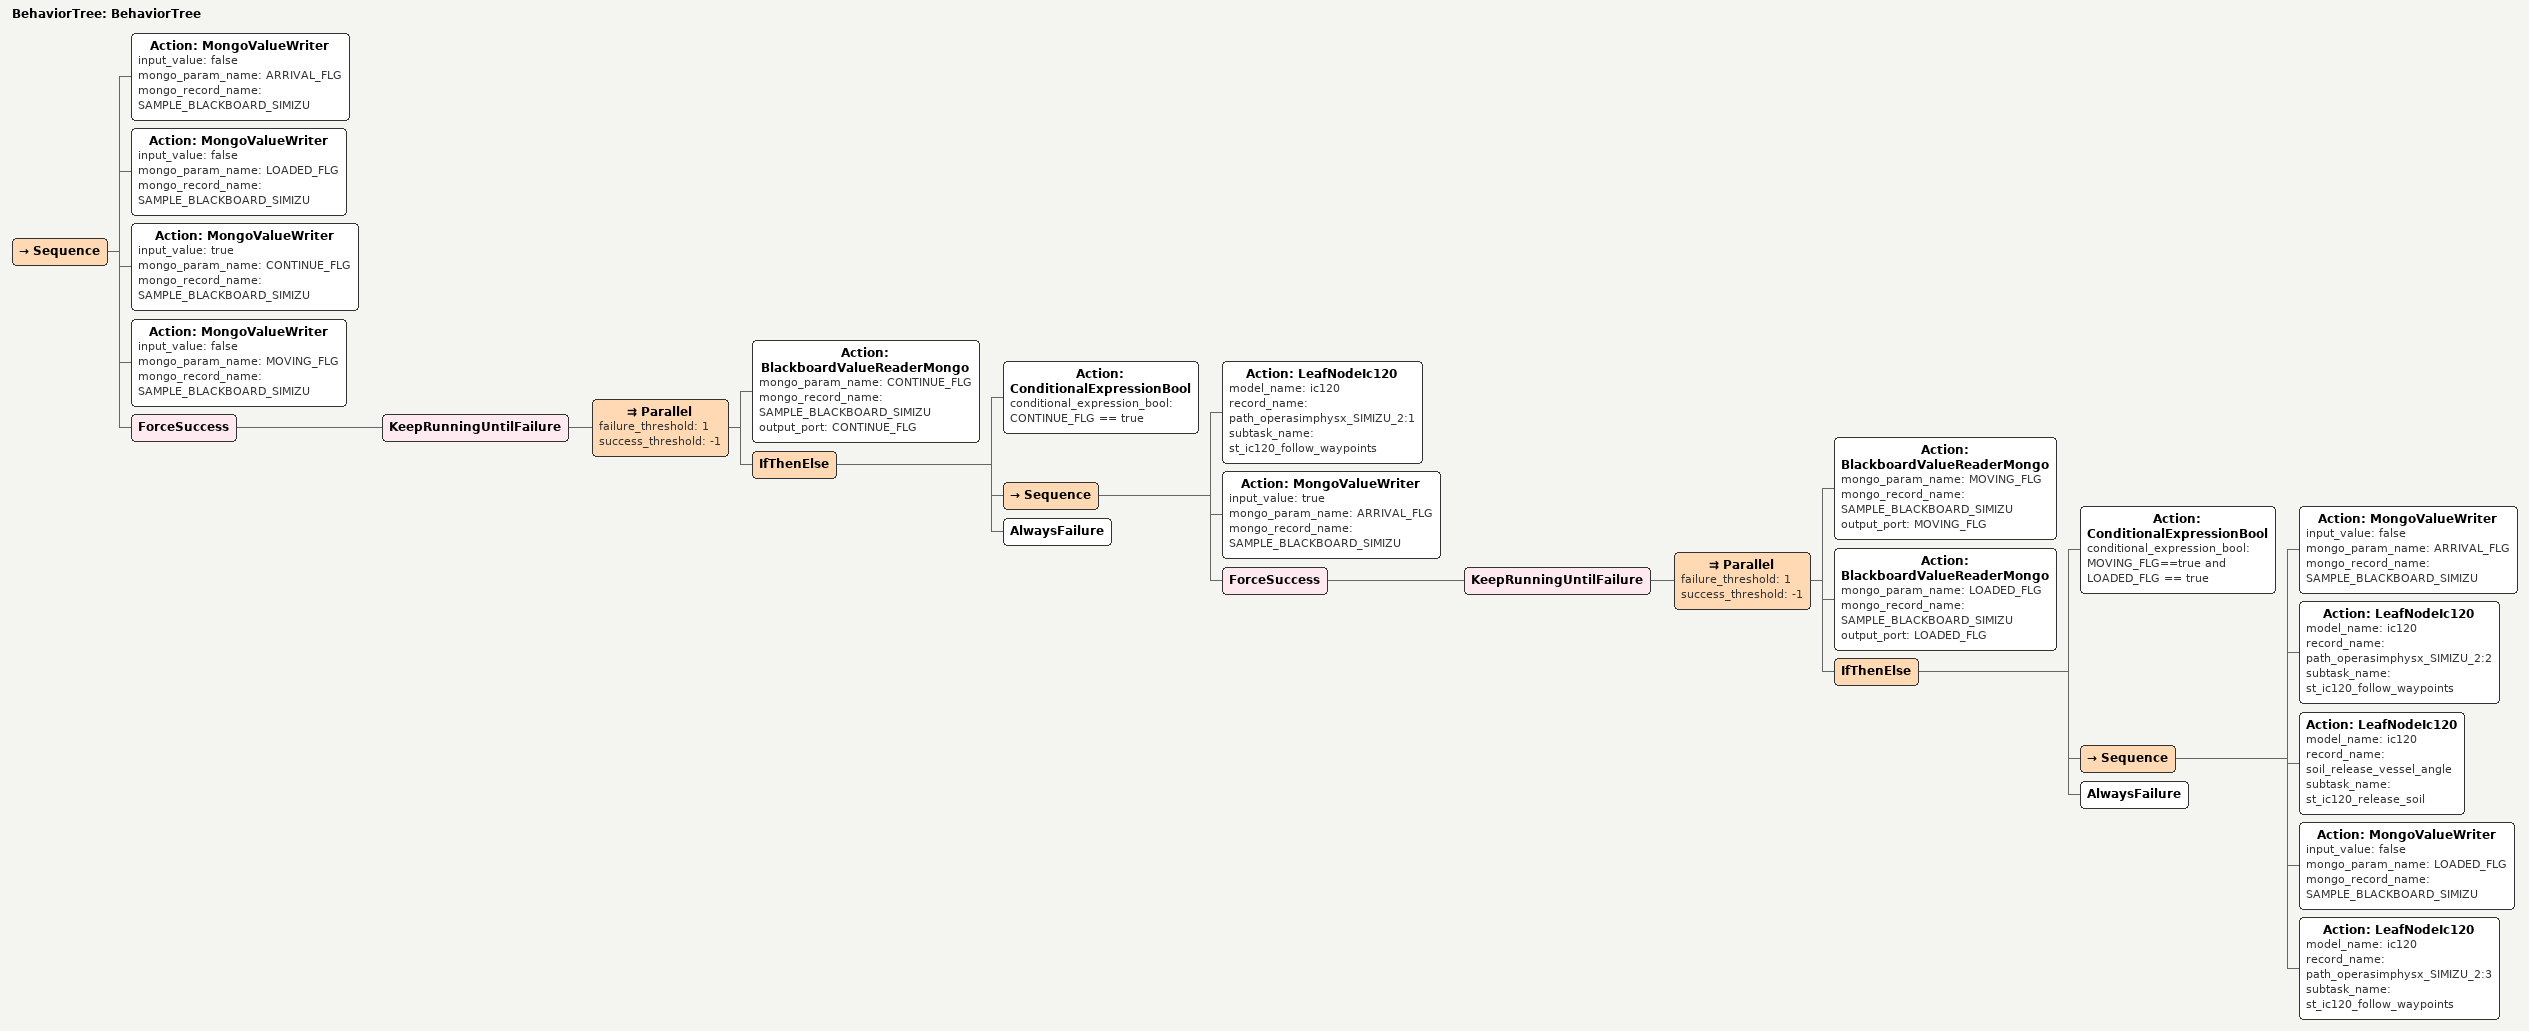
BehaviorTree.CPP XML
<?xml version="1.0"?>
<root main_tree_to_execute="BehaviorTree">
    <BehaviorTree ID="BehaviorTree">
        <Sequence>
            <Action ID="MongoValueWriter" input_value="false" mongo_param_name="ARRIVAL_FLG" mongo_record_name="SAMPLE_BLACKBOARD_SIMIZU"/>
            <Action ID="MongoValueWriter" input_value="false" mongo_param_name="LOADED_FLG" mongo_record_name="SAMPLE_BLACKBOARD_SIMIZU"/>
            <Action ID="MongoValueWriter" input_value="true" mongo_param_name="CONTINUE_FLG" mongo_record_name="SAMPLE_BLACKBOARD_SIMIZU"/>
            <Action ID="MongoValueWriter" input_value="false" mongo_param_name="MOVING_FLG" mongo_record_name="SAMPLE_BLACKBOARD_SIMIZU"/>
            <ForceSuccess>
                <KeepRunningUntilFailure>
                    <Parallel failure_threshold="1" success_threshold="-1">
                        <Action ID="BlackboardValueReaderMongo" mongo_param_name="CONTINUE_FLG" mongo_record_name="SAMPLE_BLACKBOARD_SIMIZU" output_port="CONTINUE_FLG"/>
                        <IfThenElse>
                            <Action ID="ConditionalExpressionBool" conditional_expression_bool="CONTINUE_FLG == true"/>
                            <Sequence>
                                <Action  model_name="ic120" ID="LeafNodeIc120" record_name="path_operasimphysx_SIMIZU_2:1" subtask_name="st_ic120_follow_waypoints"/>
                                <Action ID="MongoValueWriter" input_value="true" mongo_param_name="ARRIVAL_FLG" mongo_record_name="SAMPLE_BLACKBOARD_SIMIZU"/>
                                <ForceSuccess>
                                    <KeepRunningUntilFailure>
                                        <Parallel failure_threshold="1" success_threshold="-1">
                                            <Action ID="BlackboardValueReaderMongo" mongo_param_name="MOVING_FLG" mongo_record_name="SAMPLE_BLACKBOARD_SIMIZU" output_port="MOVING_FLG"/>
                                            <Action ID="BlackboardValueReaderMongo" mongo_param_name="LOADED_FLG" mongo_record_name="SAMPLE_BLACKBOARD_SIMIZU" output_port="LOADED_FLG"/>
                                            <IfThenElse>
                                                <Action ID="ConditionalExpressionBool" conditional_expression_bool="MOVING_FLG==true and  LOADED_FLG == true"/>
                                                <Sequence>
                                                    <Action ID="MongoValueWriter" input_value="false" mongo_param_name="ARRIVAL_FLG" mongo_record_name="SAMPLE_BLACKBOARD_SIMIZU"/>
                                                    <Action  model_name="ic120" ID="LeafNodeIc120" record_name="path_operasimphysx_SIMIZU_2:2" subtask_name="st_ic120_follow_waypoints"/>
                                                    <Action  model_name="ic120" ID="LeafNodeIc120" record_name="soil_release_vessel_angle" subtask_name="st_ic120_release_soil"/>
                                                    <Action ID="MongoValueWriter" input_value="false" mongo_param_name="LOADED_FLG" mongo_record_name="SAMPLE_BLACKBOARD_SIMIZU"/>
                                                    <Action  model_name="ic120" ID="LeafNodeIc120" record_name="path_operasimphysx_SIMIZU_2:3" subtask_name="st_ic120_follow_waypoints"/>
                                                </Sequence>
                                                <AlwaysFailure/>
                                            </IfThenElse>
                                        </Parallel>
                                    </KeepRunningUntilFailure>
                                </ForceSuccess>
                            </Sequence>
                            <AlwaysFailure/>
                        </IfThenElse>
                    </Parallel>
                </KeepRunningUntilFailure>
            </ForceSuccess>
        </Sequence>
    </BehaviorTree>
</root>
